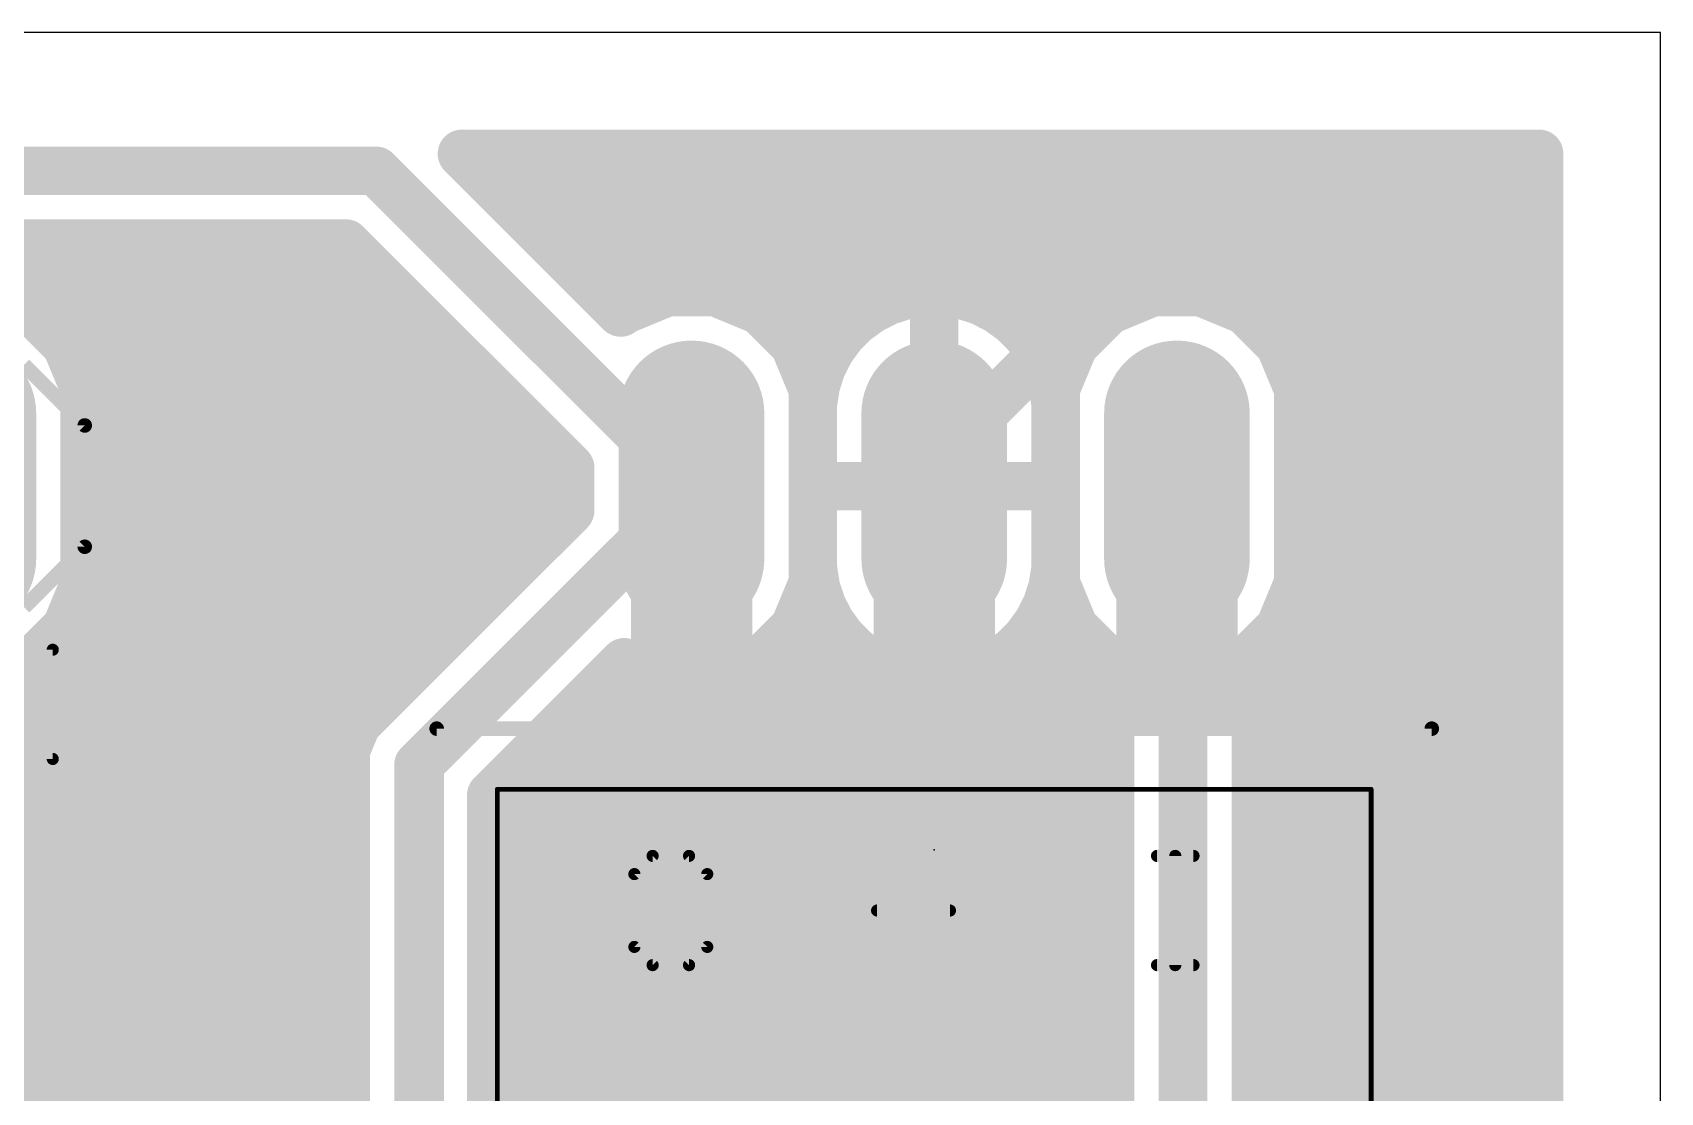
# Model space of a CAD drawing. Extents: x 40.6 to 122, y 26.7 to 70.8.
# Drawn here: x 104.86 to 121.9, y 59.69 to 70.79 of the extents above; entities that cross this region are included whole.
import ezdxf

# ---------------------------------------------------------------- set-up
doc = ezdxf.new("R2010")
doc.units = 0
for name, color, linetype in [('16', 175, 'CONTINUOUS'), ('17', 82, 'CONTINUOUS'), ('20', 7, 'CONTINUOUS'), ('21', 253, 'CONTINUOUS'), ('23', 7, 'CONTINUOUS'), ('25', 253, 'CONTINUOUS'), ('51', 253, 'CONTINUOUS')]:
    doc.layers.add(name, color=color, linetype=linetype)

# ---------------------------------------------------------------- blocks, each defined once
blk = doc.blocks.new('RECT')
blk.add_solid([(-0.5, -0.5), (0.5, -0.5), (-0.5, 0.5), (0.5, 0.5)])
blk = doc.blocks.new('LONGP100')
at = {"const_width": 1}
blk.add_lwpolyline([(-0.5, 0), (0.5, 0)], dxfattribs=at)
at = {"const_width": 0.5}
for points in [[(-0.5, 0.25, 1), (-0.5, -0.25)], [(0.5, -0.25, 1), (0.5, 0.25)]]:
    blk.add_lwpolyline(points, format="xyb", dxfattribs=at)

msp = doc.modelspace()

# ---------------------------------------------------------------- linework, layer by layer
at = {"layer": '16', "const_width": 0.508}
for points in [[(111.0198, 67.8578), (109.3576, 69.52)], [(109.3576, 69.52), (120.63, 69.52)], [(120.63, 69.52), (120.63, 29.21)], [(108.458, 69.342), (54.6735, 69.342)], [(111.76, 66.04), (108.458, 69.342)], [(109.7896, 69.088), (120.63, 69.088)], [(75.1821, 68.58), (108.1424, 68.58)], [(108.1424, 68.58), (110.49, 66.2324)], [(110.2976, 68.58), (120.63, 68.58)], [(116.459, 68.453), (114.681, 66.675)], [(117.348, 68.453), (116.459, 68.453)], [(120.015, 65.786), (117.348, 68.453)], [(75.6901, 68.072), (108.6504, 68.072)], [(104.8594, 67.8787), (104.3926, 68.072)], [(110.8056, 68.072), (120.63, 68.072)], [(111.5074, 68.072), (111.0406, 67.8787)], [(112.0126, 68.072), (111.5074, 68.072)], [(112.4794, 67.8787), (112.0126, 68.072)], [(114.2, 68.072), (114.0026, 68.0407)], [(114.3, 68.072), (114.2, 68.072)], [(114.4, 68.072), (114.3, 68.072)], [(114.3, 68.072), (114.3, 66.04)], [(114.3, 66.04), (114.3, 68.072)], [(114.5974, 68.0407), (114.4, 68.072)], [(116.5874, 68.072), (116.1206, 67.8787)], [(117.0926, 68.072), (116.5874, 68.072)], [(117.5594, 67.8787), (117.0926, 68.072)], [(113.8125, 67.979), (113.6344, 67.8882)], [(114.0026, 68.0407), (113.8125, 67.979)], [(114.7875, 67.979), (114.5974, 68.0407)], [(114.9656, 67.8882), (114.7875, 67.979)], [(105.2167, 67.5214), (104.8594, 67.8787)], [(111.0406, 67.8787), (111.0198, 67.8578)], [(112.8367, 67.5214), (112.4794, 67.8787)], [(113.4727, 67.7707), (113.3313, 67.6293)], [(113.6344, 67.8882), (113.4727, 67.7707)], [(115.1273, 67.7707), (114.9656, 67.8882)], [(115.2687, 67.6293), (115.1273, 67.7707)], [(116.1206, 67.8787), (115.7633, 67.5214)], [(117.9167, 67.5214), (117.5594, 67.8787)], [(105.174, 67.564), (109.1584, 67.564)], [(112.794, 67.564), (113.2838, 67.564)], [(113.3313, 67.6293), (113.2138, 67.4676)], [(114.3, 67.564), (114.3, 67.564)], [(115.3862, 67.4676), (115.2687, 67.6293)], [(115.3162, 67.564), (115.806, 67.564)], [(117.874, 67.564), (120.63, 67.564)], [(105.41, 67.0546), (105.2167, 67.5214)], [(113.03, 67.0546), (112.8367, 67.5214)], [(113.2138, 67.4676), (113.123, 67.2895)], [(115.477, 67.2895), (115.3862, 67.4676)], [(115.7633, 67.5214), (115.57, 67.0546)], [(118.11, 67.0546), (117.9167, 67.5214)], [(113.123, 67.2895), (113.0613, 67.0994)], [(115.5387, 67.0994), (115.477, 67.2895)], [(105.4094, 67.056), (109.6664, 67.056)], [(105.41, 65.0254), (105.41, 67.0546)], [(113.0294, 67.056), (113.0544, 67.056)], [(113.0613, 67.0994), (113.03, 66.9019)], [(113.03, 65.0254), (113.03, 67.0546)], [(114.3, 67.056), (114.3, 67.056)], [(115.57, 66.9019), (115.5387, 67.0994)], [(115.5456, 67.056), (115.5706, 67.056)], [(115.57, 67.0546), (115.57, 65.0254)], [(118.1094, 67.056), (120.63, 67.056)], [(118.11, 65.0254), (118.11, 67.0546)], [(113.03, 66.9019), (113.03, 66.04)], [(115.57, 66.04), (115.57, 66.9019)], [(105.41, 66.548), (110.1744, 66.548)], [(113.03, 66.548), (113.03, 66.548)], [(114.3, 66.548), (114.3, 66.548)], [(114.681, 66.675), (114.681, 66.2305)], [(115.57, 66.548), (115.57, 66.548)], [(118.11, 66.548), (120.63, 66.548)], [(110.49, 66.2324), (110.49, 65.7841)], [(114.681, 66.2305), (114.3, 66.04)], [(105.41, 66.04), (110.49, 66.04)], [(111.5695, 65.786), (111.76, 66.04)], [(113.03, 66.04), (114.3, 66.04)], [(114.3, 66.04), (113.03, 66.04)], [(113.03, 66.04), (113.03, 65.178)], [(113.03, 66.04), (114.3, 66.04)], [(114.2365, 65.786), (114.3, 66.04)], [(114.3, 64.008), (114.3, 66.04)], [(114.3, 66.04), (114.3, 66.04)], [(114.3, 66.04), (114.3, 64.008)], [(115.57, 66.04), (114.3, 66.04)], [(114.3, 66.04), (114.3, 66.04)], [(114.3, 66.04), (115.57, 66.04)], [(114.3, 66.04), (114.3, 66.04)], [(114.3, 66.04), (114.3, 66.04)], [(114.3, 66.04), (115.57, 66.04)], [(115.57, 65.178), (115.57, 66.04)], [(116.9035, 65.786), (116.84, 66.04)], [(118.11, 66.04), (120.63, 66.04)], [(110.49, 65.7841), (108.2565, 63.5506)], [(111.5695, 65.786), (108.9025, 63.119)], [(114.2365, 57.3405), (114.2365, 65.786)], [(116.9035, 55.118), (116.9035, 65.786)], [(120.015, 38.6715), (120.015, 65.786)], [(105.41, 65.532), (110.2379, 65.532)], [(113.03, 65.532), (113.03, 65.532)], [(114.3, 65.532), (114.3, 65.532)], [(115.57, 65.532), (115.57, 65.532)], [(118.11, 65.532), (120.63, 65.532)], [(113.03, 65.178), (113.0613, 64.9806)], [(115.5387, 64.9806), (115.57, 65.178)], [(105.2167, 64.5586), (105.41, 65.0254)], [(105.4094, 65.024), (109.7299, 65.024)], [(112.8367, 64.5586), (113.03, 65.0254)], [(113.0294, 65.024), (113.0544, 65.024)], [(114.3, 65.024), (114.3, 65.024)], [(115.5456, 65.024), (115.5706, 65.024)], [(115.57, 65.0254), (115.7633, 64.5586)], [(117.9167, 64.5586), (118.11, 65.0254)], [(118.1094, 65.024), (120.63, 65.024)], [(113.0613, 64.9806), (113.123, 64.7905)], [(115.477, 64.7905), (115.5387, 64.9806)], [(113.123, 64.7905), (113.2138, 64.6124)], [(115.3862, 64.6124), (115.477, 64.7905)], [(104.8594, 64.2013), (105.2167, 64.5586)], [(105.1741, 64.516), (109.2219, 64.516)], [(112.4794, 64.2013), (112.8367, 64.5586)], [(112.794, 64.516), (113.2838, 64.516)], [(113.2138, 64.6124), (113.3313, 64.4506)], [(114.3, 64.516), (114.3, 64.516)], [(115.2687, 64.4506), (115.3862, 64.6124)], [(115.3162, 64.516), (115.8059, 64.516)], [(115.7633, 64.5586), (116.1206, 64.2013)], [(117.6655, 64.3074), (117.9167, 64.5586)], [(117.8741, 64.516), (120.63, 64.516)], [(113.3313, 64.4506), (113.4727, 64.3093)], [(115.1273, 64.3093), (115.2687, 64.4506)], [(104.3926, 64.008), (104.8594, 64.2013)], [(109.6645, 62.8034), (111.0561, 64.1949)], [(111.0561, 64.1949), (111.5074, 64.008)], [(112.0126, 64.008), (112.4794, 64.2013)], [(113.4727, 64.3093), (113.6344, 64.1918)], [(113.6344, 64.1918), (113.8125, 64.101)], [(114.7875, 64.101), (114.9656, 64.1918)], [(114.9656, 64.1918), (115.1273, 64.3093)], [(116.1206, 64.2013), (116.1415, 64.1927)], [(116.1415, 64.1927), (116.1415, 55.1234)], [(117.6655, 55.4336), (117.6655, 64.3074)], [(104.3926, 64.008), (108.7139, 64.008)], [(110.8691, 64.008), (111.5074, 64.008)], [(111.5074, 64.008), (112.0126, 64.008)], [(112.0126, 64.008), (114.2, 64.008)], [(113.8125, 64.101), (114.0026, 64.0393)], [(114.0026, 64.0393), (114.2, 64.008)], [(114.2, 64.008), (114.3, 64.008)], [(114.3, 64.008), (114.4, 64.008)], [(114.3, 64.008), (114.3, 64.008)], [(114.4, 64.008), (114.5974, 64.0393)], [(114.4, 64.008), (116.1415, 64.008)], [(114.5974, 64.0393), (114.7875, 64.101)], [(117.6655, 64.008), (120.63, 64.008)], [(103.2491, 63.5), (108.2355, 63.5)], [(108.2565, 63.5506), (108.1405, 63.2706)], [(110.3611, 63.5), (116.1415, 63.5)], [(117.6655, 63.5), (120.63, 63.5)], [(108.1405, 63.2706), (108.1405, 46.5209)], [(102.7411, 62.992), (108.1405, 62.992)], [(108.9025, 63.119), (108.9025, 46.6725)], [(109.8531, 62.992), (116.1415, 62.992)], [(117.6655, 62.992), (120.63, 62.992)], [(109.6645, 51.5909), (109.6645, 62.8034)], [(102.5525, 62.484), (108.1405, 62.484)], [(109.6645, 62.484), (116.1415, 62.484)], [(117.6655, 62.484), (120.63, 62.484)], [(102.5525, 61.976), (108.1405, 61.976)], [(109.6645, 61.976), (116.1415, 61.976)], [(117.6655, 61.976), (120.63, 61.976)], [(102.5525, 61.468), (108.1405, 61.468)], [(109.6645, 61.468), (116.1415, 61.468)], [(117.6655, 61.468), (120.63, 61.468)], [(102.5525, 60.96), (108.1405, 60.96)], [(109.6645, 60.96), (116.1415, 60.96)], [(117.6655, 60.96), (120.63, 60.96)], [(102.5525, 60.452), (108.1405, 60.452)], [(109.6645, 60.452), (116.1415, 60.452)], [(117.6655, 60.452), (120.63, 60.452)], [(102.5525, 59.944), (108.1405, 59.944)], [(109.6645, 59.944), (116.1415, 59.944)], [(117.6655, 59.944), (120.63, 59.944)], [(102.5525, 59.436), (108.1405, 59.436)], [(109.6645, 59.436), (116.1415, 59.436)], [(117.6655, 59.436), (120.63, 59.436)]]:
    msp.add_lwpolyline(points, dxfattribs=at)
at = {"layer": '16', "const_width": 0.254}
for points in [[(109.4474, 69.6098, 1), (109.2678, 69.4302)], [(109.3576, 69.647, 1), (109.3576, 69.393)], [(120.757, 69.52, 1), (120.503, 69.52)], [(120.63, 69.393, 1), (120.63, 69.647)], [(108.5478, 69.4318, 1), (108.3682, 69.2522)], [(108.458, 69.215, 1), (108.458, 69.469)], [(109.7896, 69.215, 1), (109.7896, 68.961)], [(120.63, 68.961, 1), (120.63, 69.215)], [(108.2322, 68.6698, 1), (108.0526, 68.4902)], [(108.1424, 68.453, 1), (108.1424, 68.707)], [(110.2976, 68.707, 1), (110.2976, 68.453)], [(120.63, 68.453, 1), (120.63, 68.707)], [(116.459, 68.58, 1), (116.459, 68.326)], [(116.5488, 68.3632, 1), (116.3692, 68.5428)], [(117.4378, 68.5428, 1), (117.2582, 68.3632)], [(117.348, 68.326, 1), (117.348, 68.58)], [(108.6504, 67.945, 1), (108.6504, 68.199)], [(110.8056, 68.199, 1), (110.8056, 67.945)], [(111.5074, 68.199, 1), (111.5074, 67.945)], [(111.556, 67.9547, 1), (111.4588, 68.1893)], [(112.0612, 68.1893, 1), (111.964, 67.9547)], [(112.0126, 67.945, 1), (112.0126, 68.199)], [(114.2, 68.199, 1), (114.2, 67.945)], [(114.3, 68.199, 1), (114.3, 67.945)], [(114.427, 68.072, 1), (114.173, 68.072)], [(114.427, 68.072, 1), (114.173, 68.072)], [(114.2199, 67.9466, 1), (114.1802, 68.1974)], [(114.4198, 68.1974, 1), (114.3801, 67.9466)], [(114.3, 67.945, 1), (114.3, 68.199)], [(114.4, 67.945, 1), (114.4, 68.199)], [(116.5874, 68.199, 1), (116.5874, 67.945)], [(116.636, 67.9547, 1), (116.5388, 68.1893)], [(117.1412, 68.1893, 1), (117.044, 67.9547)], [(117.0926, 67.945, 1), (117.0926, 68.199)], [(120.63, 67.945, 1), (120.63, 68.199)], [(113.7732, 68.0997, 1), (113.8517, 67.8582)], [(113.8701, 67.8658, 1), (113.7548, 68.0921)], [(113.9827, 68.1662, 1), (114.0225, 67.9153)], [(114.0419, 67.9199, 1), (113.9634, 68.1615)], [(114.6366, 68.1615, 1), (114.5581, 67.9199)], [(114.5775, 67.9153, 1), (114.6173, 68.1662)], [(114.8452, 68.0921, 1), (114.7299, 67.8658)], [(114.7483, 67.8582, 1), (114.8268, 68.0997)], [(104.9492, 67.9685, 1), (104.7696, 67.7888)], [(104.8108, 67.7613, 1), (104.908, 67.996)], [(110.93, 67.9476, 1), (111.1096, 67.768)], [(110.992, 67.996, 1), (111.0892, 67.7613)], [(110.93, 67.768, 1), (111.1096, 67.9476)], [(111.1304, 67.7888, 1), (110.9508, 67.9685)], [(112.5692, 67.9685, 1), (112.3896, 67.7888)], [(112.4308, 67.7613, 1), (112.528, 67.996)], [(113.398, 67.8734, 1), (113.5473, 67.668)], [(113.5625, 67.6809, 1), (113.3828, 67.8605)], [(113.5767, 68.0014, 1), (113.692, 67.775)], [(113.709, 67.7855, 1), (113.5597, 67.9909)], [(115.0403, 67.9909, 1), (114.891, 67.7855)], [(114.908, 67.775, 1), (115.0233, 68.0014)], [(115.2171, 67.8605, 1), (115.0375, 67.6809)], [(115.0527, 67.668, 1), (115.202, 67.8734)], [(116.072, 67.996, 1), (116.1692, 67.7613)], [(116.2104, 67.7888, 1), (116.0308, 67.9685)], [(117.6492, 67.9685, 1), (117.4696, 67.7888)], [(117.5108, 67.7613, 1), (117.608, 67.996)], [(105.174, 67.691, 1), (105.174, 67.437)], [(109.1584, 67.437, 1), (109.1584, 67.691)], [(112.794, 67.691, 1), (112.794, 67.437)], [(113.2415, 67.7191, 1), (113.4211, 67.5395)], [(113.434, 67.5547, 1), (113.2286, 67.704)], [(113.2838, 67.437, 1), (113.2838, 67.691)], [(114.3, 67.691, 1), (114.3, 67.437)], [(114.3, 67.437, 1), (114.3, 67.691)], [(115.3714, 67.704, 1), (115.166, 67.5547)], [(115.1789, 67.5395, 1), (115.3585, 67.7191)], [(115.3162, 67.691, 1), (115.3162, 67.437)], [(115.806, 67.437, 1), (115.806, 67.691)], [(117.874, 67.691, 1), (117.874, 67.437)], [(120.63, 67.437, 1), (120.63, 67.691)], [(105.334, 67.57, 1), (105.0993, 67.4728)], [(105.1268, 67.4316, 1), (105.3065, 67.6112)], [(112.954, 67.57, 1), (112.7193, 67.4728)], [(112.7468, 67.4316, 1), (112.9265, 67.6112)], [(113.1111, 67.5423, 1), (113.3165, 67.393)], [(113.327, 67.41, 1), (113.1006, 67.5253)], [(115.4994, 67.5253, 1), (115.273, 67.41)], [(115.2835, 67.393, 1), (115.4889, 67.5423)], [(115.6735, 67.6112, 1), (115.8531, 67.4316)], [(115.8807, 67.4728, 1), (115.646, 67.57)], [(118.034, 67.57, 1), (117.7993, 67.4728)], [(117.8268, 67.4316, 1), (118.0065, 67.6112)], [(113.0099, 67.3472, 1), (113.2362, 67.2319)], [(113.2438, 67.2503, 1), (113.0023, 67.3288)], [(115.5977, 67.3288, 1), (115.3562, 67.2503)], [(115.3638, 67.2319, 1), (115.5901, 67.3472)], [(105.4094, 67.183, 1), (105.4094, 66.929)], [(105.537, 67.0546, 1), (105.283, 67.0546)], [(109.6664, 66.929, 1), (109.6664, 67.183)], [(113.0294, 67.183, 1), (113.0294, 66.929)], [(113.157, 67.0546, 1), (112.903, 67.0546)], [(113.1867, 67.0795, 1), (112.9358, 67.1193)], [(113.0544, 66.929, 1), (113.0544, 67.183)], [(114.3, 67.183, 1), (114.3, 66.929)], [(114.3, 66.929, 1), (114.3, 67.183)], [(115.6642, 67.1193, 1), (115.4133, 67.0795)], [(115.5456, 67.183, 1), (115.5456, 66.929)], [(115.697, 67.0546, 1), (115.443, 67.0546)], [(115.5706, 66.929, 1), (115.5706, 67.183)], [(118.1094, 67.183, 1), (118.1094, 66.929)], [(118.237, 67.0546, 1), (117.983, 67.0546)], [(120.63, 66.929, 1), (120.63, 67.183)], [(105.2927, 67.006, 1), (105.5273, 67.1032)], [(113.157, 66.9019, 1), (112.903, 66.9019)], [(112.9127, 67.006, 1), (113.1473, 67.1032)], [(112.9405, 67.1386, 1), (113.1821, 67.0601)], [(115.4179, 67.0601, 1), (115.6595, 67.1386)], [(115.4527, 67.1032, 1), (115.6873, 67.006)], [(115.697, 66.9019, 1), (115.443, 66.9019)], [(117.9927, 67.006, 1), (118.2273, 67.1032)], [(112.9046, 66.9218, 1), (113.1554, 66.8821)], [(115.4446, 66.8821, 1), (115.6954, 66.9218)], [(105.41, 66.675, 1), (105.41, 66.421)], [(110.1744, 66.421, 1), (110.1744, 66.675)], [(113.03, 66.675, 1), (113.03, 66.421)], [(113.03, 66.421, 1), (113.03, 66.675)], [(114.3, 66.675, 1), (114.3, 66.421)], [(114.3, 66.421, 1), (114.3, 66.675)], [(114.808, 66.675, 1), (114.554, 66.675)], [(114.5912, 66.7648, 1), (114.7708, 66.5852)], [(115.57, 66.675, 1), (115.57, 66.421)], [(115.57, 66.421, 1), (115.57, 66.675)], [(118.11, 66.675, 1), (118.11, 66.421)], [(120.63, 66.421, 1), (120.63, 66.675)], [(110.617, 66.2324, 1), (110.363, 66.2324)], [(110.4002, 66.1426, 1), (110.5798, 66.3222)], [(114.7378, 66.1169, 1), (114.6242, 66.3441)], [(105.41, 66.167, 1), (105.41, 65.913)], [(110.49, 65.913, 1), (110.49, 66.167)], [(111.8616, 65.9638, 1), (111.6584, 66.1162)], [(113.03, 66.167, 1), (113.03, 65.913)], [(113.03, 66.167, 1), (113.03, 65.913)], [(113.157, 66.04, 1), (112.903, 66.04)], [(113.03, 66.167, 1), (113.03, 65.913)], [(114.427, 66.04, 1), (114.173, 66.04)], [(114.3, 66.167, 1), (114.3, 65.913)], [(114.427, 66.04, 1), (114.173, 66.04)], [(114.3, 66.167, 1), (114.3, 65.913)], [(114.427, 66.04, 1), (114.173, 66.04)], [(114.3, 66.167, 1), (114.3, 65.913)], [(114.3, 66.167, 1), (114.3, 65.913)], [(114.427, 66.04, 1), (114.173, 66.04)], [(114.3, 66.167, 1), (114.3, 65.913)], [(114.2432, 66.1536, 1), (114.3568, 65.9264)], [(114.4232, 66.0092, 1), (114.1768, 66.0708)], [(114.3, 65.913, 1), (114.3, 66.167)], [(114.3, 65.913, 1), (114.3, 66.167)], [(114.3, 65.913, 1), (114.3, 66.167)], [(114.3, 65.913, 1), (114.3, 66.167)], [(114.3, 65.913, 1), (114.3, 66.167)], [(114.554, 66.2305, 1), (114.808, 66.2305)], [(115.697, 66.04, 1), (115.443, 66.04)], [(115.57, 65.913, 1), (115.57, 66.167)], [(115.57, 65.913, 1), (115.57, 66.167)], [(115.57, 65.913, 1), (115.57, 66.167)], [(116.9632, 66.0708, 1), (116.7168, 66.0092)], [(118.11, 66.167, 1), (118.11, 65.913)], [(120.63, 65.913, 1), (120.63, 66.167)], [(111.6702, 65.9502, 1), (111.8498, 66.1298)], [(112.903, 66.04, 1), (113.157, 66.04)], [(114.173, 66.04, 1), (114.427, 66.04)], [(114.173, 66.04, 1), (114.427, 66.04)], [(114.173, 66.04, 1), (114.427, 66.04)], [(114.173, 66.04, 1), (114.427, 66.04)], [(115.443, 66.04, 1), (115.697, 66.04)], [(110.5798, 65.6943, 1), (110.4002, 65.8739)], [(111.4679, 65.8622, 1), (111.6711, 65.7098)], [(111.6593, 65.6962, 1), (111.4797, 65.8758)], [(114.3635, 65.786, 1), (114.1095, 65.786)], [(114.1133, 65.8168, 1), (114.3597, 65.7552)], [(117.0305, 65.786, 1), (116.7765, 65.786)], [(116.7803, 65.7552, 1), (117.0267, 65.8168)], [(120.142, 65.786, 1), (119.888, 65.786)], [(119.9252, 65.6962, 1), (120.1048, 65.8758)], [(105.41, 65.659, 1), (105.41, 65.405)], [(110.2379, 65.405, 1), (110.2379, 65.659)], [(110.363, 65.7841, 1), (110.617, 65.7841)], [(113.03, 65.659, 1), (113.03, 65.405)], [(113.03, 65.405, 1), (113.03, 65.659)], [(114.3, 65.659, 1), (114.3, 65.405)], [(114.3, 65.405, 1), (114.3, 65.659)], [(115.57, 65.659, 1), (115.57, 65.405)], [(115.57, 65.405, 1), (115.57, 65.659)], [(118.11, 65.659, 1), (118.11, 65.405)], [(120.63, 65.405, 1), (120.63, 65.659)], [(113.1554, 65.1979, 1), (112.9046, 65.1582)], [(115.6954, 65.1582, 1), (115.4446, 65.1979)], [(105.4094, 65.151, 1), (105.4094, 64.897)], [(105.5273, 64.9768, 1), (105.2927, 65.074)], [(109.7299, 64.897, 1), (109.7299, 65.151)], [(113.0294, 65.151, 1), (113.0294, 64.897)], [(112.903, 65.178, 1), (113.157, 65.178)], [(113.1473, 64.9768, 1), (112.9127, 65.074)], [(113.0544, 64.897, 1), (113.0544, 65.151)], [(114.3, 65.151, 1), (114.3, 64.897)], [(114.3, 64.897, 1), (114.3, 65.151)], [(115.5456, 65.151, 1), (115.5456, 64.897)], [(115.443, 65.178, 1), (115.697, 65.178)], [(115.6873, 65.074, 1), (115.4527, 64.9768)], [(115.5706, 64.897, 1), (115.5706, 65.151)], [(118.1094, 65.151, 1), (118.1094, 64.897)], [(118.2273, 64.9768, 1), (117.9927, 65.074)], [(120.63, 64.897, 1), (120.63, 65.151)], [(105.283, 65.0254, 1), (105.537, 65.0254)], [(112.903, 65.0254, 1), (113.157, 65.0254)], [(113.1821, 65.0199, 1), (112.9405, 64.9414)], [(112.9358, 64.9607, 1), (113.1867, 65.0005)], [(115.4133, 65.0005, 1), (115.6642, 64.9607)], [(115.6595, 64.9414, 1), (115.4179, 65.0199)], [(115.443, 65.0254, 1), (115.697, 65.0254)], [(117.983, 65.0254, 1), (118.237, 65.0254)], [(113.2362, 64.8481, 1), (113.0099, 64.7328)], [(113.0023, 64.7512, 1), (113.2438, 64.8297)], [(115.3562, 64.8297, 1), (115.5977, 64.7512)], [(115.5901, 64.7328, 1), (115.3638, 64.8481)], [(105.1741, 64.643, 1), (105.1741, 64.389)], [(105.3065, 64.4688, 1), (105.1268, 64.6484)], [(109.2219, 64.389, 1), (109.2219, 64.643)], [(112.794, 64.643, 1), (112.794, 64.389)], [(112.9265, 64.4688, 1), (112.7468, 64.6484)], [(113.3165, 64.687, 1), (113.1111, 64.5377)], [(113.1006, 64.5547, 1), (113.327, 64.67)], [(113.2838, 64.389, 1), (113.2838, 64.643)], [(114.3, 64.643, 1), (114.3, 64.389)], [(114.3, 64.389, 1), (114.3, 64.643)], [(115.3162, 64.643, 1), (115.3162, 64.389)], [(115.273, 64.67, 1), (115.4994, 64.5547)], [(115.4889, 64.5377, 1), (115.2835, 64.687)], [(115.8531, 64.6484, 1), (115.6735, 64.4688)], [(115.8059, 64.389, 1), (115.8059, 64.643)], [(117.8741, 64.643, 1), (117.8741, 64.389)], [(118.0065, 64.4688, 1), (117.8268, 64.6484)], [(120.63, 64.389, 1), (120.63, 64.643)], [(105.0993, 64.6072, 1), (105.334, 64.51)], [(112.7193, 64.6072, 1), (112.954, 64.51)], [(113.4211, 64.5405, 1), (113.2415, 64.3608)], [(113.2286, 64.376, 1), (113.434, 64.5253)], [(115.166, 64.5253, 1), (115.3714, 64.376)], [(115.3585, 64.3608, 1), (115.1789, 64.5405)], [(115.646, 64.51, 1), (115.8807, 64.6072)], [(117.7993, 64.6072, 1), (118.034, 64.51)], [(104.7696, 64.2911, 1), (104.9492, 64.1115)], [(104.908, 64.084, 1), (104.8108, 64.3187)], [(111.1047, 64.3123, 1), (111.0075, 64.0776)], [(111.1459, 64.1051, 1), (110.9663, 64.2847)], [(112.3896, 64.2911, 1), (112.5692, 64.1115)], [(112.528, 64.084, 1), (112.4308, 64.3187)], [(113.5473, 64.412, 1), (113.398, 64.2066)], [(113.3828, 64.2195, 1), (113.5625, 64.3991)], [(113.692, 64.305, 1), (113.5767, 64.0786)], [(113.5597, 64.0891, 1), (113.709, 64.2945)], [(114.891, 64.2945, 1), (115.0403, 64.0891)], [(115.0233, 64.0786, 1), (114.908, 64.305)], [(115.0375, 64.3991, 1), (115.2171, 64.2195)], [(115.202, 64.2066, 1), (115.0527, 64.412)], [(116.1692, 64.3187, 1), (116.072, 64.084)], [(116.2685, 64.1927, 1), (116.0145, 64.1927)], [(116.0308, 64.1115, 1), (116.2104, 64.2911)], [(116.0929, 64.0754, 1), (116.1901, 64.31)], [(117.7925, 64.3074, 1), (117.5385, 64.3074)], [(117.5757, 64.3972, 1), (117.7553, 64.2176)], [(108.7139, 63.881, 1), (108.7139, 64.135)], [(110.8691, 64.135, 1), (110.8691, 63.881)], [(111.5074, 64.135, 1), (111.5074, 63.881)], [(111.4588, 63.8907, 1), (111.556, 64.1253)], [(111.5074, 63.881, 1), (111.5074, 64.135)], [(112.0126, 64.135, 1), (112.0126, 63.881)], [(111.964, 64.1253, 1), (112.0612, 63.8907)], [(112.0126, 63.881, 1), (112.0126, 64.135)], [(113.8517, 64.2218, 1), (113.7732, 63.9803)], [(113.7548, 63.9879, 1), (113.8701, 64.2142)], [(114.0225, 64.1647, 1), (113.9827, 63.9138)], [(113.9634, 63.9185, 1), (114.0419, 64.1601)], [(114.2001, 64.135, 1), (114.2, 63.881)], [(114.3, 64.135, 1), (114.3, 63.881)], [(114.3, 64.135, 1), (114.3, 63.881)], [(114.1802, 63.8826, 1), (114.2199, 64.1334)], [(114.2, 63.881, 1), (114.2, 64.135)], [(114.4, 64.135, 1), (114.4, 63.881)], [(114.3801, 64.1334, 1), (114.4198, 63.8826)], [(114.3, 63.881, 1), (114.3, 64.135)], [(114.3, 63.881, 1), (114.3, 64.135)], [(114.4, 63.881, 1), (114.4, 64.135)], [(114.5581, 64.1601, 1), (114.6366, 63.9185)], [(114.6173, 63.9138, 1), (114.5775, 64.1647)], [(114.7299, 64.2142, 1), (114.8452, 63.9879)], [(114.8268, 63.9803, 1), (114.7483, 64.2218)], [(116.1415, 63.881, 1), (116.1415, 64.135)], [(117.6655, 64.135, 1), (117.6655, 63.881)], [(120.63, 63.881, 1), (120.63, 64.135)], [(114.173, 64.008, 1), (114.427, 64.008)], [(114.173, 64.008, 1), (114.427, 64.008)], [(108.1667, 63.6404, 1), (108.3463, 63.4608)], [(108.3738, 63.502, 1), (108.1392, 63.5992)], [(108.2355, 63.373, 1), (108.2355, 63.627)], [(110.3611, 63.627, 1), (110.3611, 63.373)], [(116.1415, 63.373, 1), (116.1415, 63.627)], [(117.6655, 63.627, 1), (117.6655, 63.373)], [(120.63, 63.373, 1), (120.63, 63.627)], [(108.2675, 63.2706, 1), (108.0135, 63.2706)], [(108.0232, 63.3192, 1), (108.2578, 63.222)], [(108.1405, 62.865, 1), (108.1405, 63.119)], [(109.0295, 63.119, 1), (108.7755, 63.119)], [(108.8127, 63.2088, 1), (108.9923, 63.0292)], [(109.8531, 63.119, 1), (109.8531, 62.865)], [(116.1415, 62.865, 1), (116.1415, 63.119)], [(117.6655, 63.119, 1), (117.6655, 62.865)], [(120.63, 62.865, 1), (120.63, 63.119)], [(109.7915, 62.8034, 1), (109.5375, 62.8034)], [(109.5747, 62.8932, 1), (109.7543, 62.7136)], [(108.1405, 62.357, 1), (108.1405, 62.611)], [(109.6645, 62.611, 1), (109.6645, 62.357)], [(116.1415, 62.357, 1), (116.1415, 62.611)], [(117.6655, 62.611, 1), (117.6655, 62.357)], [(120.63, 62.357, 1), (120.63, 62.611)], [(108.1405, 61.849, 1), (108.1405, 62.103)], [(109.6645, 62.103, 1), (109.6645, 61.849)], [(116.1415, 61.849, 1), (116.1415, 62.103)], [(117.6655, 62.103, 1), (117.6655, 61.849)], [(120.63, 61.849, 1), (120.63, 62.103)], [(108.1405, 61.341, 1), (108.1405, 61.595)], [(109.6645, 61.595, 1), (109.6645, 61.341)], [(116.1415, 61.341, 1), (116.1415, 61.595)], [(117.6655, 61.595, 1), (117.6655, 61.341)], [(120.63, 61.341, 1), (120.63, 61.595)], [(108.1405, 60.833, 1), (108.1405, 61.087)], [(109.6645, 61.087, 1), (109.6645, 60.833)], [(116.1415, 60.833, 1), (116.1415, 61.087)], [(117.6655, 61.087, 1), (117.6655, 60.833)], [(120.63, 60.833, 1), (120.63, 61.087)], [(108.1405, 60.325, 1), (108.1405, 60.579)], [(109.6645, 60.579, 1), (109.6645, 60.325)], [(116.1415, 60.325, 1), (116.1415, 60.579)], [(117.6655, 60.579, 1), (117.6655, 60.325)], [(120.63, 60.325, 1), (120.63, 60.579)], [(108.1405, 59.817, 1), (108.1405, 60.071)], [(109.6645, 60.071, 1), (109.6645, 59.817)], [(116.1415, 59.817, 1), (116.1415, 60.071)], [(117.6655, 60.071, 1), (117.6655, 59.817)], [(120.63, 59.817, 1), (120.63, 60.071)], [(108.1405, 59.309, 1), (108.1405, 59.563)], [(109.6645, 59.563, 1), (109.6645, 59.309)], [(116.1415, 59.309, 1), (116.1415, 59.563)], [(117.6655, 59.563, 1), (117.6655, 59.309)], [(120.63, 59.309, 1), (120.63, 59.563)]]:
    msp.add_lwpolyline(points, format="xyb", dxfattribs=at)
at = {"layer": '20'}
for p, q in [((121.9, 70.79), (40.64, 70.79)), ((121.9, 27.94), (121.9, 70.79))]:
    msp.add_line(p, q, dxfattribs=at)
at = {"layer": '21'}
for points, const_width in [([(105.41, 66.675), (104.775, 67.31)], 0.1524), ([(105.41, 65.405), (105.41, 66.675)], 0.1524), ([(104.775, 64.77), (105.41, 65.405)], 0.1524), ([(119.507, 63.5), (109.093, 63.5)], 0.1524), ([(109.093, 63.5), (109.093, 51.054)], 0.1524), ([(119.507, 63.5), (119.507, 51.054)], 0.1524), ([(118.872, 62.865), (109.728, 62.865)], 0.0508), ([(109.728, 54.61), (109.728, 62.865)], 0.0508), ([(118.872, 62.865), (118.872, 54.61)], 0.0508)]:
    msp.add_lwpolyline(points, dxfattribs=dict(at, const_width=const_width))
for points, const_width in [([(105.4481, 66.675, 1), (105.3719, 66.675)], 0.0762), ([(105.3831, 66.6481, 1), (105.4369, 66.7019)], 0.0762), ([(105.3719, 65.405, 1), (105.4481, 65.405)], 0.0762), ([(105.4369, 65.3781, 1), (105.3831, 65.4319)], 0.0762), ([(109.093, 63.5381, 1), (109.093, 63.4619)], 0.0762), ([(109.1311, 63.5, 1), (109.0549, 63.5)], 0.0762), ([(119.5451, 63.5, 1), (119.4689, 63.5)], 0.0762), ([(119.507, 63.4619, 1), (119.507, 63.5381)], 0.0762), ([(109.728, 62.8777, 1), (109.728, 62.8523)], 0.0254), ([(109.7407, 62.865, 1), (109.7153, 62.865)], 0.0254), ([(118.8847, 62.865, 1), (118.8593, 62.865)], 0.0254), ([(118.872, 62.8523, 1), (118.872, 62.8777)], 0.0254)]:
    msp.add_lwpolyline(points, format="xyb", dxfattribs=dict(at, const_width=const_width))
at = {"layer": '23'}
msp.add_point((114.3, 62.23), dxfattribs=at)
at = {"layer": '25', "const_width": 0.127}
for points in [[(105.0752, 64.3265), (104.6939, 64.3265)], [(105.0752, 63.1825), (105.0752, 64.3265)], [(104.6939, 63.1825), (105.0752, 63.1825)]]:
    msp.add_lwpolyline(points, dxfattribs=at)
at = {"layer": '25', "const_width": 0.0635}
for points in [[(105.107, 64.3265, 1), (105.0435, 64.3265)], [(105.0752, 64.2947, 1), (105.0752, 64.3582)], [(105.0435, 63.1825, 1), (105.107, 63.1825)], [(105.0752, 63.1508, 1), (105.0752, 63.2143)]]:
    msp.add_lwpolyline(points, format="xyb", dxfattribs=at)
at = {"layer": '51', "const_width": 0.127}
for points in [[(111.3528, 62.1675), (111.1621, 61.9768)], [(111.7341, 62.1675), (111.3528, 62.1675)], [(111.9248, 61.9768), (111.7341, 62.1675)], [(116.6319, 62.1675), (117.0132, 62.1675)], [(116.8226, 61.0235), (116.8226, 62.1675)], [(111.1621, 61.9768), (111.1621, 61.2142)], [(111.9248, 61.2142), (111.9248, 61.9768)], [(113.7021, 61.5955), (114.4648, 61.5955)], [(111.1621, 61.2142), (111.3528, 61.0235)], [(111.7341, 61.0235), (111.9248, 61.2142)], [(111.3528, 61.0235), (111.7341, 61.0235)], [(116.6319, 61.0235), (117.0132, 61.0235)]]:
    msp.add_lwpolyline(points, dxfattribs=at)
at = {"layer": '51', "const_width": 0.0635}
for points in [[(111.3528, 62.1992, 1), (111.3528, 62.1357)], [(111.3752, 62.145, 1), (111.3303, 62.1899)], [(111.7565, 62.1899, 1), (111.7116, 62.145)], [(111.7341, 62.1357, 1), (111.7341, 62.1992)], [(116.6319, 62.1992, 1), (116.6319, 62.1357)], [(116.8543, 62.1675, 1), (116.7908, 62.1675)], [(117.0132, 62.1357, 1), (117.0132, 62.1992)], [(111.1939, 61.9768, 1), (111.1304, 61.9768)], [(111.1397, 61.9993, 1), (111.1846, 61.9544)], [(111.9565, 61.9768, 1), (111.893, 61.9768)], [(111.9023, 61.9544, 1), (111.9472, 61.9993)], [(113.7021, 61.6272, 1), (113.7021, 61.5637)], [(114.4648, 61.5637, 1), (114.4648, 61.6272)], [(111.1304, 61.2142, 1), (111.1939, 61.2142)], [(111.1846, 61.2366, 1), (111.1397, 61.1917)], [(111.893, 61.2142, 1), (111.9565, 61.2142)], [(111.9472, 61.1917, 1), (111.9023, 61.2366)], [(111.3528, 61.0553, 1), (111.3528, 60.9918)], [(111.3303, 61.001, 1), (111.3752, 61.046)], [(111.7116, 61.046, 1), (111.7565, 61.001)], [(111.7341, 60.9918, 1), (111.7341, 61.0553)], [(116.6319, 61.0553, 1), (116.6319, 60.9918)], [(116.7908, 61.0235, 1), (116.8543, 61.0235)], [(117.0132, 60.9918, 1), (117.0132, 61.0553)]]:
    msp.add_lwpolyline(points, format="xyb", dxfattribs=at)

# ---------------------------------------------------------------- block references
at = {"layer": '17', "xscale": 1.524, "yscale": 1.524, "rotation": 270}
for p in [(104.14, 66.04), (104.14, 66.04), (111.76, 66.04), (111.76, 66.04), (114.3, 66.04), (114.3, 66.04), (116.84, 66.04), (116.84, 66.04)]:
    msp.add_blockref('LONGP100', p, dxfattribs=at)
at = {"layer": '21', "xscale": 1.27, "yscale": 0.889, "rotation": 180}
for p in [(111.76, 63.9445), (114.3, 63.9445), (116.84, 63.9445)]:
    msp.add_blockref('RECT', p, dxfattribs=at)
at = {"layer": '51', "xscale": 1.27, "yscale": 1.651, "rotation": 180}
for p in [(111.76, 65.2145), (114.3, 65.2145), (116.84, 65.2145)]:
    msp.add_blockref('RECT', p, dxfattribs=at)

doc.saveas('drawing.dxf')
